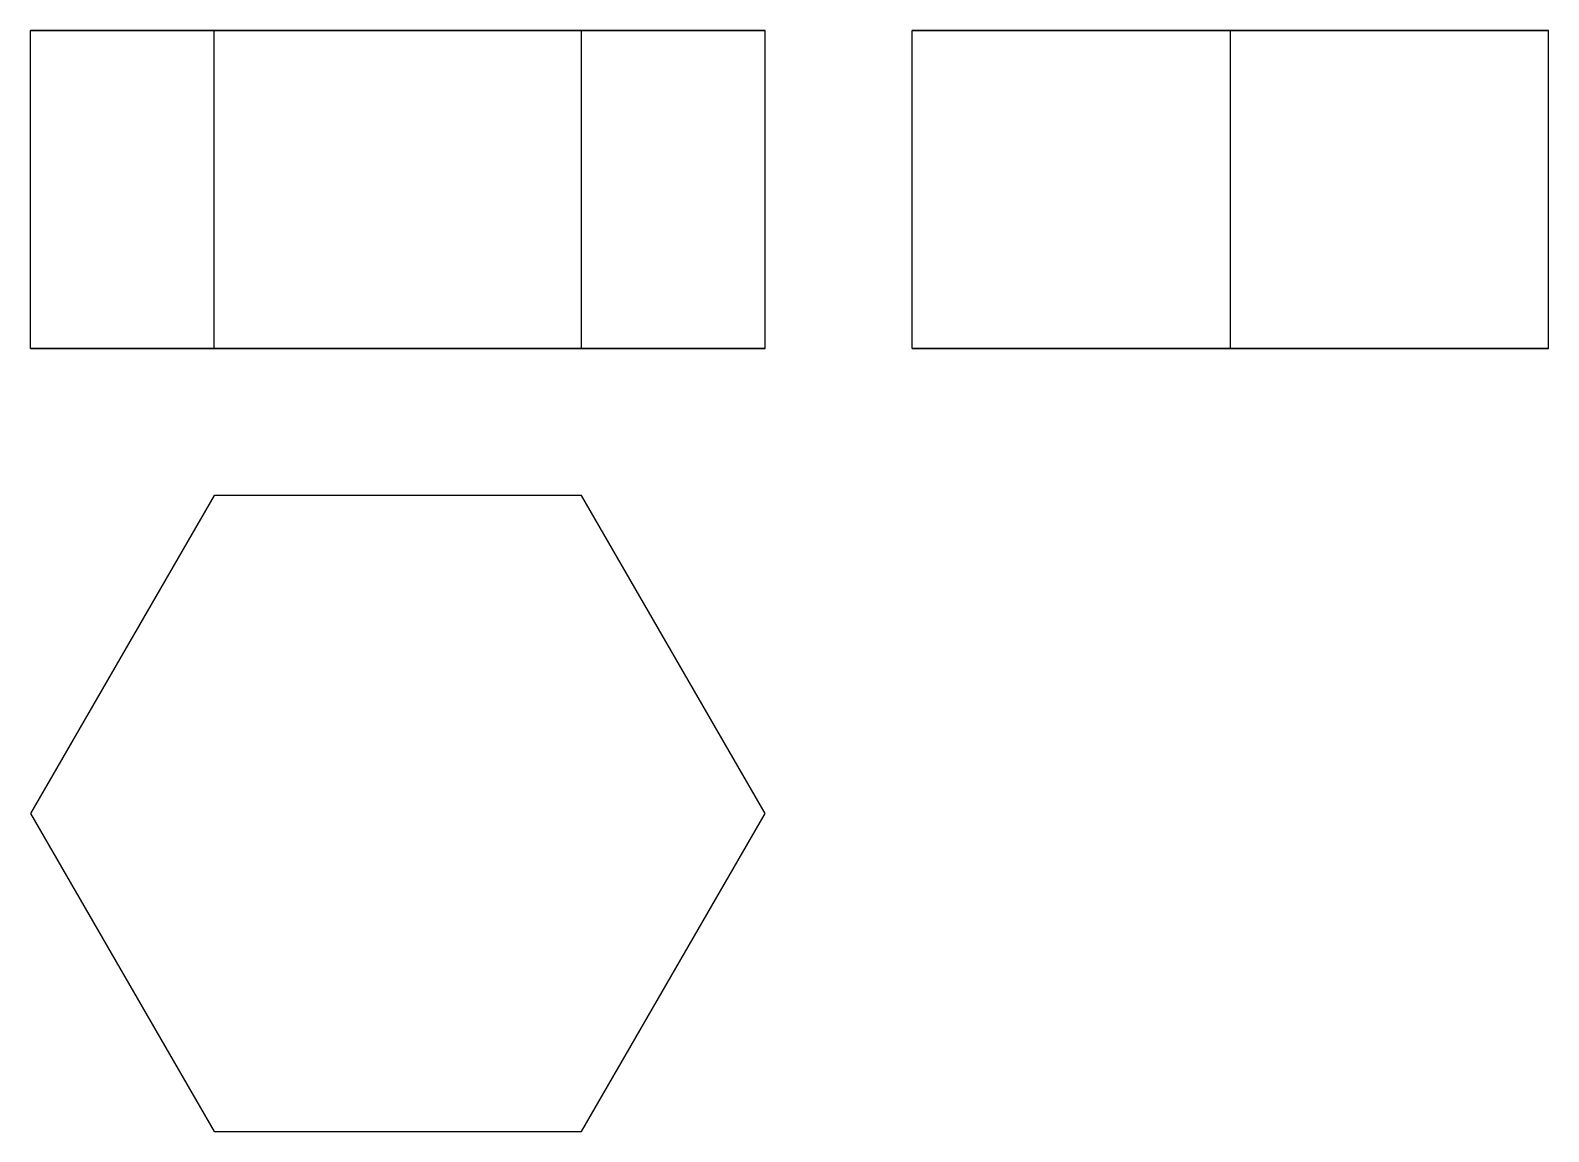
# Model space of a CAD drawing. Extents: x 0 to 3.1, y 0 to 2.25.
import ezdxf

# ---------------------------------------------------------------- set-up
doc = ezdxf.new("R2010")
doc.units = 0
doc.linetypes.add('HIDDEN', pattern=[9, 6, -3])
for name, color, linetype in [('FRONT', 7, 'CONTINUOUS'), ('FRONT_HID', 7, 'HIDDEN'), ('RIGHT', 7, 'CONTINUOUS'), ('RIGHT_HID', 7, 'HIDDEN'), ('TOP', 7, 'CONTINUOUS'), ('TOP_HID', 7, 'HIDDEN')]:
    doc.layers.add(name, color=color, linetype=linetype)

msp = doc.modelspace()

# ---------------------------------------------------------------- linework, layer by layer
at = {"layer": 'FRONT'}
for p, q in [((0, 1.599038), (0, 2.248557)), ((0.375, 2.248557), (0, 2.248557)), ((1.124999, 2.248557), (0.375, 2.248557)), ((0.375, 1.599038), (0.375, 2.248557)), ((1.499999, 2.248557), (1.124999, 2.248557)), ((1.124999, 1.599038), (1.124999, 2.248557)), ((1.499999, 1.599038), (1.499999, 2.248557)), ((0.375, 1.599038), (0, 1.599038)), ((1.124999, 1.599038), (0.375, 1.599038)), ((1.499999, 1.599038), (1.124999, 1.599038))]:
    msp.add_line(p, q, dxfattribs=at)
at = {"layer": 'FRONT_HID', "linetype": 'HIDDEN'}
for p, q in [((0, 2.248557), (0.375, 2.248557)), ((0.375, 1.599038), (0.375, 2.248557)), ((0.375, 2.248557), (1.124999, 2.248557)), ((1.124999, 1.599038), (1.124999, 2.248557)), ((1.124999, 2.248557), (1.499999, 2.248557)), ((0, 1.599038), (0.375, 1.599038)), ((0.375, 1.599038), (1.124999, 1.599038)), ((1.124999, 1.599038), (1.499999, 1.599038))]:
    msp.add_line(p, q, dxfattribs=at)
at = {"layer": 'RIGHT'}
for p, q in [((2.449518, 2.248557), (1.799999, 2.248557)), ((1.799999, 1.599038), (1.799999, 2.248557)), ((3.099037, 2.248557), (2.449518, 2.248557)), ((2.449518, 1.599038), (2.449518, 2.248557)), ((3.099037, 1.599038), (3.099037, 2.248557)), ((2.449518, 1.599038), (1.799999, 1.599038)), ((3.099037, 1.599038), (2.449518, 1.599038))]:
    msp.add_line(p, q, dxfattribs=at)
at = {"layer": 'RIGHT_HID', "linetype": 'HIDDEN'}
for p, q in [((1.799999, 1.599038), (1.799999, 2.248557)), ((1.799999, 2.248557), (2.449518, 2.248557)), ((2.449518, 1.599038), (2.449518, 2.248557)), ((2.449518, 2.248557), (3.099037, 2.248557)), ((3.099037, 1.599038), (3.099037, 2.248557)), ((1.799999, 1.599038), (2.449518, 1.599038)), ((2.449518, 1.599038), (3.099037, 1.599038))]:
    msp.add_line(p, q, dxfattribs=at)
at = {"layer": 'TOP'}
for p, q in [((0.375, 1.299038), (0, 0.649519)), ((1.124999, 1.299038), (0.375, 1.299038)), ((1.499999, 0.649519), (1.124999, 1.299038)), ((0, 0.649519), (0.375, 0)), ((1.124999, 0), (1.499999, 0.649519)), ((0.375, 0), (1.124999, 0))]:
    msp.add_line(p, q, dxfattribs=at)
at = {"layer": 'TOP_HID', "linetype": 'HIDDEN'}
for p, q in [((0.375, 1.299038), (0, 0.649519)), ((1.124999, 1.299038), (0.375, 1.299038)), ((1.499999, 0.649519), (1.124999, 1.299038)), ((0, 0.649519), (0.375, 0)), ((1.124999, 0), (1.499999, 0.649519)), ((0.375, 0), (1.124999, 0))]:
    msp.add_line(p, q, dxfattribs=at)

doc.saveas('drawing.dxf')
